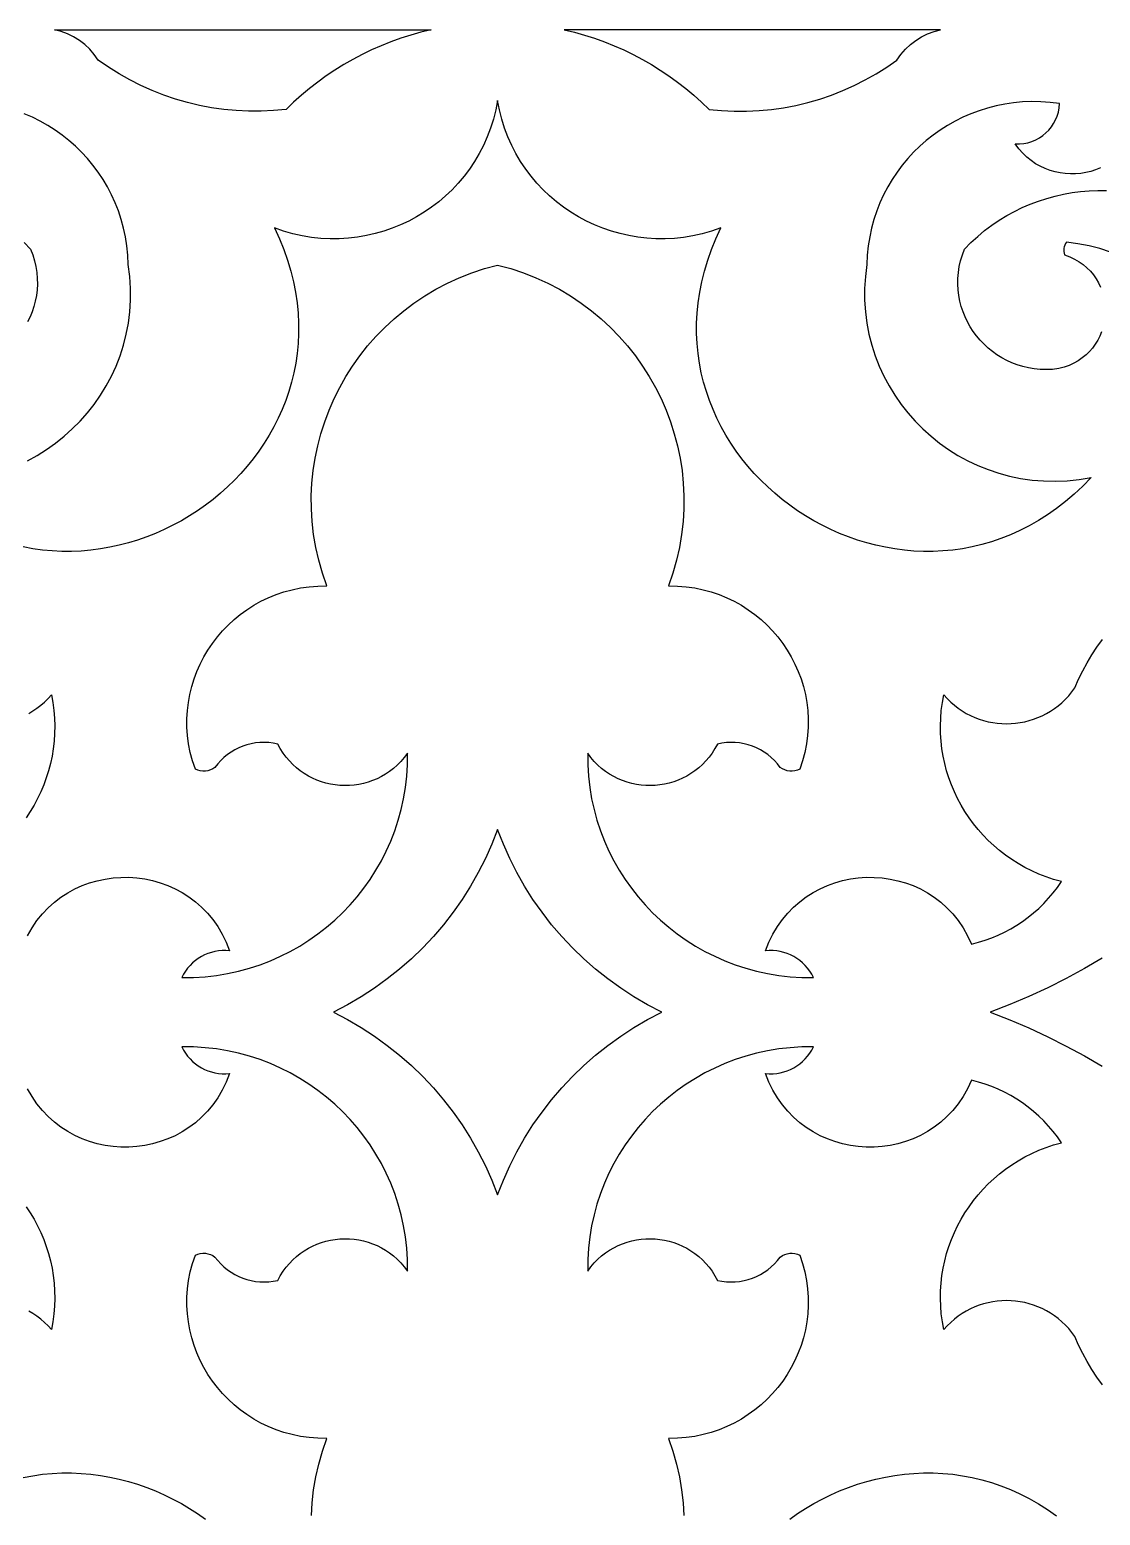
# Model space of a CAD drawing. Extents: x -350 to 350, y -250 to 250.
# Drawn here: x -87.3 to -43.7, y 129.5 to 190 of the extents above; entities that cross this region are included whole.
import ezdxf

# ---------------------------------------------------------------- set-up
doc = ezdxf.new("R2010")
doc.units = 0
doc.layers.add('BITMAP_LAYER', color=18, linetype='CONTINUOUS')

msp = doc.modelspace()

# ---------------------------------------------------------------- linework, layer by layer
at = {"layer": 'BITMAP_LAYER'}
for points in [[(-70.976, 189.999), (-71.393, 189.897), (-71.806, 189.781), (-72.214, 189.65), (-72.616, 189.506), (-73.013, 189.348), (-73.403, 189.176), (-73.786, 188.991), (-74.163, 188.792), (-74.532, 188.581), (-74.894, 188.356), (-75.248, 188.119), (-75.593, 187.87), (-75.929, 187.608), (-76.257, 187.335), (-76.575, 187.049), (-76.884, 186.752), (-77.393, 186.704), (-77.902, 186.681), (-78.409, 186.681), (-78.915, 186.705), (-79.418, 186.752), (-79.917, 186.823), (-80.412, 186.917), (-80.901, 187.034), (-81.385, 187.173), (-81.862, 187.334), (-82.331, 187.518), (-82.791, 187.724), (-83.242, 187.952), (-83.683, 188.201), (-84.113, 188.472), (-84.531, 188.763), (-84.694, 188.993), (-84.877, 189.203), (-85.079, 189.393), (-85.298, 189.561), (-85.533, 189.707), (-85.781, 189.829), (-86.042, 189.927), (-86.312, 189.999)], [(-65.559, 189.999), (-65.141, 189.897), (-64.728, 189.781), (-64.321, 189.65), (-63.918, 189.506), (-63.522, 189.348), (-63.132, 189.176), (-62.748, 188.991), (-62.372, 188.792), (-62.002, 188.581), (-61.641, 188.356), (-61.287, 188.119), (-60.942, 187.87), (-60.605, 187.608), (-60.278, 187.335), (-59.959, 187.049), (-59.651, 186.752), (-59.142, 186.704), (-58.633, 186.681), (-58.125, 186.681), (-57.62, 186.705), (-57.117, 186.752), (-56.618, 186.823), (-56.123, 186.917), (-55.633, 187.034), (-55.15, 187.173), (-54.673, 187.334), (-54.204, 187.518), (-53.744, 187.724), (-53.292, 187.952), (-52.851, 188.201), (-52.421, 188.472), (-52.003, 188.763), (-51.841, 188.993), (-51.658, 189.203), (-51.456, 189.393), (-51.236, 189.561), (-51.002, 189.707), (-50.753, 189.829), (-50.493, 189.927), (-50.223, 189.999)], [(-68.267, 142.561), (-68.033, 143.161), (-67.772, 143.747), (-67.482, 144.319), (-67.167, 144.874), (-66.826, 145.413), (-66.459, 145.934), (-66.068, 146.437), (-65.654, 146.921), (-65.217, 147.384), (-64.758, 147.827), (-64.277, 148.248), (-63.776, 148.647), (-63.255, 149.022), (-62.714, 149.374), (-62.156, 149.7), (-61.579, 150), (-62.156, 150.3), (-62.714, 150.626), (-63.255, 150.978), (-63.776, 151.353), (-64.277, 151.752), (-64.758, 152.173), (-65.217, 152.616), (-65.654, 153.079), (-66.068, 153.563), (-66.459, 154.066), (-66.826, 154.587), (-67.167, 155.126), (-67.482, 155.681), (-67.772, 156.253), (-68.033, 156.839), (-68.267, 157.439), (-68.501, 156.839), (-68.763, 156.253), (-69.052, 155.681), (-69.368, 155.126), (-69.709, 154.587), (-70.076, 154.066), (-70.466, 153.563), (-70.88, 153.079), (-71.318, 152.616), (-71.777, 152.173), (-72.257, 151.752), (-72.759, 151.353), (-73.28, 150.978), (-73.82, 150.626), (-74.379, 150.3), (-74.956, 150), (-74.379, 149.7), (-73.82, 149.374), (-73.28, 149.022), (-72.759, 148.647), (-72.257, 148.248), (-71.777, 147.827), (-71.318, 147.384), (-70.88, 146.921), (-70.466, 146.437), (-70.076, 145.934), (-69.709, 145.413), (-69.368, 144.874), (-69.052, 144.319), (-68.763, 143.747), (-68.501, 143.161)]]:
    msp.add_lwpolyline(points, close=True, dxfattribs=at)
for points in [[(-43.717, 184.369), (-43.912, 184.293), (-44.112, 184.232), (-44.315, 184.184), (-44.521, 184.151), (-44.73, 184.133), (-44.939, 184.13), (-45.149, 184.141), (-45.358, 184.169), (-45.564, 184.211), (-45.769, 184.27), (-45.969, 184.345), (-46.165, 184.437), (-46.355, 184.545), (-46.539, 184.671), (-46.715, 184.813), (-46.882, 184.973), (-47.041, 185.151), (-47.188, 185.347), (-47.01, 185.347), (-46.836, 185.365), (-46.668, 185.399), (-46.506, 185.45), (-46.35, 185.515), (-46.203, 185.595), (-46.065, 185.689), (-45.937, 185.794), (-45.82, 185.912), (-45.714, 186.04), (-45.621, 186.179), (-45.542, 186.327), (-45.477, 186.483), (-45.428, 186.646), (-45.396, 186.816), (-45.38, 186.992), (-45.761, 187.04), (-46.14, 187.067), (-46.515, 187.073), (-46.885, 187.059), (-47.252, 187.025), (-47.613, 186.971), (-47.968, 186.899), (-48.317, 186.809), (-48.659, 186.701), (-48.993, 186.575), (-49.319, 186.433), (-49.637, 186.274), (-49.945, 186.1), (-50.243, 185.91), (-50.53, 185.706), (-50.807, 185.487), (-51.071, 185.254), (-51.323, 185.008), (-51.563, 184.75), (-51.789, 184.478), (-52, 184.195), (-52.197, 183.901), (-52.379, 183.596), (-52.545, 183.28), (-52.694, 182.955), (-52.826, 182.62), (-52.941, 182.277), (-53.037, 181.925), (-53.114, 181.565), (-53.172, 181.198), (-53.21, 180.824), (-53.227, 180.443), (-53.289, 179.953), (-53.32, 179.469), (-53.32, 178.99), (-53.29, 178.519), (-53.232, 178.056), (-53.145, 177.602), (-53.032, 177.158), (-52.892, 176.724), (-52.728, 176.302), (-52.539, 175.893), (-52.327, 175.496), (-52.092, 175.114), (-51.836, 174.747), (-51.559, 174.395), (-51.263, 174.06), (-50.948, 173.743), (-50.615, 173.445), (-50.265, 173.165), (-49.899, 172.906), (-49.518, 172.668), (-49.122, 172.452), (-48.714, 172.259), (-48.293, 172.089), (-47.86, 171.944), (-47.417, 171.824), (-46.965, 171.731), (-46.503, 171.665), (-46.034, 171.626), (-45.558, 171.617), (-45.076, 171.637), (-44.589, 171.688), (-44.097, 171.77), (-44.438, 171.421), (-44.786, 171.095), (-45.14, 170.792), (-45.501, 170.511), (-45.867, 170.253), (-46.239, 170.016), (-46.615, 169.801), (-46.996, 169.608), (-47.38, 169.435), (-47.768, 169.282), (-48.158, 169.15), (-48.55, 169.037), (-48.943, 168.944), (-49.338, 168.871), (-49.734, 168.815), (-50.129, 168.779), (-50.524, 168.76), (-50.918, 168.759), (-51.311, 168.776), (-51.702, 168.809), (-52.09, 168.859), (-52.475, 168.926), (-52.857, 169.009), (-53.235, 169.107), (-53.608, 169.221), (-53.976, 169.349), (-54.339, 169.493), (-54.695, 169.65), (-55.045, 169.822), (-55.388, 170.007), (-55.723, 170.205), (-56.05, 170.416), (-56.369, 170.64), (-56.678, 170.876), (-56.978, 171.124), (-57.268, 171.384), (-57.547, 171.654), (-57.815, 171.936), (-58.071, 172.228), (-58.315, 172.53), (-58.546, 172.842), (-58.764, 173.163), (-58.968, 173.494), (-59.158, 173.833), (-59.333, 174.181), (-59.493, 174.537), (-59.638, 174.9), (-59.765, 175.271), (-59.877, 175.649), (-59.97, 176.034), (-60.046, 176.425), (-60.104, 176.822), (-60.143, 177.225), (-60.162, 177.633), (-60.161, 178.046), (-60.141, 178.464), (-60.099, 178.886), (-60.036, 179.312), (-59.95, 179.741), (-59.843, 180.174), (-59.712, 180.61), (-59.559, 181.048), (-59.381, 181.489), (-59.178, 181.931), (-59.555, 181.8), (-59.933, 181.693), (-60.312, 181.608), (-60.691, 181.546), (-61.069, 181.505), (-61.446, 181.486), (-61.82, 181.488), (-62.192, 181.511), (-62.56, 181.554), (-62.924, 181.616), (-63.282, 181.698), (-63.634, 181.799), (-63.98, 181.918), (-64.318, 182.056), (-64.648, 182.211), (-64.969, 182.383), (-65.28, 182.572), (-65.581, 182.777), (-65.87, 182.998), (-66.148, 183.234), (-66.413, 183.486), (-66.664, 183.752), (-66.901, 184.033), (-67.123, 184.327), (-67.329, 184.634), (-67.518, 184.954), (-67.691, 185.287), (-67.845, 185.632), (-67.981, 185.988), (-68.097, 186.355), (-68.193, 186.733), (-68.267, 187.122), (-68.342, 186.733), (-68.438, 186.355), (-68.554, 185.988), (-68.689, 185.632), (-68.844, 185.287), (-69.016, 184.954), (-69.206, 184.634), (-69.412, 184.327), (-69.634, 184.033), (-69.871, 183.752), (-70.122, 183.486), (-70.387, 183.234), (-70.664, 182.998), (-70.954, 182.777), (-71.255, 182.572), (-71.566, 182.383), (-71.887, 182.211), (-72.217, 182.056), (-72.555, 181.918), (-72.9, 181.799), (-73.253, 181.698), (-73.611, 181.616), (-73.975, 181.554), (-74.343, 181.511), (-74.714, 181.488), (-75.089, 181.486), (-75.466, 181.505), (-75.844, 181.546), (-76.223, 181.608), (-76.602, 181.693), (-76.98, 181.8), (-77.356, 181.931), (-77.154, 181.489), (-76.976, 181.048), (-76.822, 180.61), (-76.692, 180.174), (-76.584, 179.741), (-76.499, 179.312), (-76.436, 178.886), (-76.394, 178.464), (-76.373, 178.046), (-76.373, 177.633), (-76.392, 177.225), (-76.431, 176.822), (-76.488, 176.425), (-76.564, 176.034), (-76.658, 175.649), (-76.769, 175.271), (-76.897, 174.9), (-77.041, 174.537), (-77.201, 174.181), (-77.377, 173.833), (-77.567, 173.494), (-77.771, 173.163), (-77.989, 172.842), (-78.22, 172.53), (-78.464, 172.228), (-78.72, 171.936), (-78.988, 171.654), (-79.267, 171.384), (-79.556, 171.124), (-79.856, 170.876), (-80.166, 170.64), (-80.484, 170.416), (-80.811, 170.205), (-81.147, 170.007), (-81.49, 169.822), (-81.84, 169.65), (-82.196, 169.493), (-82.559, 169.349), (-82.927, 169.221), (-83.3, 169.107), (-83.678, 169.009), (-84.06, 168.926), (-84.445, 168.859), (-84.833, 168.809), (-85.224, 168.776), (-85.616, 168.759), (-86.01, 168.76), (-86.406, 168.779), (-86.801, 168.815), (-87.196, 168.871), (-87.591, 168.944)], [(-87.412, 172.452), (-87.017, 172.668), (-86.636, 172.906), (-86.27, 173.165), (-85.92, 173.445), (-85.587, 173.743), (-85.272, 174.06), (-84.975, 174.395), (-84.699, 174.747), (-84.443, 175.114), (-84.208, 175.496), (-83.996, 175.893), (-83.807, 176.302), (-83.642, 176.724), (-83.503, 177.158), (-83.39, 177.602), (-83.303, 178.056), (-83.245, 178.519), (-83.215, 178.99), (-83.215, 179.469), (-83.245, 179.953), (-83.308, 180.443), (-83.325, 180.824), (-83.363, 181.198), (-83.42, 181.565), (-83.498, 181.925), (-83.594, 182.277), (-83.708, 182.62), (-83.841, 182.955), (-83.99, 183.28), (-84.156, 183.596), (-84.337, 183.901), (-84.534, 184.195), (-84.746, 184.478), (-84.972, 184.75), (-85.211, 185.008), (-85.464, 185.254), (-85.728, 185.487), (-86.005, 185.706), (-86.292, 185.91), (-86.59, 186.1), (-86.898, 186.274), (-87.215, 186.433), (-87.542, 186.575)], [(-43.669, 177.696), (-43.741, 177.523), (-43.826, 177.355), (-43.925, 177.194), (-44.037, 177.04), (-44.163, 176.895), (-44.302, 176.759), (-44.454, 176.634), (-44.62, 176.52), (-44.799, 176.419), (-44.991, 176.331), (-45.197, 176.258), (-45.415, 176.2), (-45.671, 176.172), (-45.923, 176.161), (-46.17, 176.168), (-46.413, 176.191), (-46.65, 176.23), (-46.881, 176.284), (-47.105, 176.353), (-47.323, 176.436), (-47.533, 176.532), (-47.736, 176.641), (-47.93, 176.762), (-48.115, 176.895), (-48.292, 177.039), (-48.458, 177.194), (-48.614, 177.358), (-48.76, 177.531), (-48.894, 177.714), (-49.017, 177.904), (-49.128, 178.101), (-49.226, 178.306), (-49.311, 178.516), (-49.383, 178.732), (-49.44, 178.954), (-49.483, 179.179), (-49.511, 179.409), (-49.524, 179.641), (-49.521, 179.876), (-49.502, 180.114), (-49.465, 180.352), (-49.412, 180.592), (-49.34, 180.832), (-49.251, 181.071), (-48.988, 181.336), (-48.715, 181.586), (-48.432, 181.821), (-48.141, 182.04), (-47.841, 182.243), (-47.534, 182.431), (-47.219, 182.603), (-46.899, 182.759), (-46.572, 182.9), (-46.24, 183.025), (-45.904, 183.134), (-45.564, 183.227), (-45.22, 183.304), (-44.873, 183.366), (-44.524, 183.411), (-44.174, 183.44), (-43.822, 183.454), (-43.471, 183.451)], [(-87.547, 181.336), (-87.284, 181.071), (-87.194, 180.832), (-87.123, 180.592), (-87.069, 180.352), (-87.033, 180.114), (-87.014, 179.876), (-87.01, 179.641), (-87.023, 179.409), (-87.051, 179.179), (-87.095, 178.954), (-87.152, 178.732), (-87.224, 178.516), (-87.309, 178.306), (-87.407, 178.101)], [(-43.303, 180.945), (-43.737, 181.086), (-44.181, 181.201), (-44.635, 181.288), (-45.096, 181.348), (-45.134, 181.291), (-45.165, 181.23), (-45.187, 181.166), (-45.202, 181.101), (-45.208, 181.034), (-45.205, 180.966), (-45.195, 180.899), (-45.175, 180.833), (-44.964, 180.753), (-44.767, 180.659), (-44.585, 180.553), (-44.418, 180.434), (-44.264, 180.304), (-44.126, 180.164), (-44.001, 180.015), (-43.891, 179.858), (-43.795, 179.693), (-43.714, 179.523)], [(-87.411, 153.114), (-87.228, 153.431), (-87.026, 153.726), (-86.806, 153.998), (-86.57, 154.247), (-86.318, 154.473), (-86.052, 154.677), (-85.774, 154.857), (-85.485, 155.016), (-85.187, 155.151), (-84.881, 155.264), (-84.569, 155.354), (-84.251, 155.422), (-83.93, 155.467), (-83.606, 155.49), (-83.282, 155.491), (-82.959, 155.469), (-82.638, 155.425), (-82.32, 155.359), (-82.007, 155.271), (-81.701, 155.16), (-81.404, 155.028), (-81.115, 154.874), (-80.837, 154.697), (-80.572, 154.499), (-80.32, 154.278), (-80.084, 154.036), (-79.864, 153.773), (-79.662, 153.487), (-79.48, 153.18), (-79.319, 152.851), (-79.181, 152.5), (-79.334, 152.511), (-79.485, 152.509), (-79.634, 152.496), (-79.781, 152.471), (-79.925, 152.435), (-80.065, 152.389), (-80.2, 152.332), (-80.331, 152.266), (-80.456, 152.189), (-80.575, 152.104), (-80.688, 152.009), (-80.793, 151.905), (-80.89, 151.794), (-80.979, 151.674), (-81.058, 151.546), (-81.129, 151.411), (-80.652, 151.416), (-80.181, 151.446), (-79.718, 151.498), (-79.261, 151.574), (-78.813, 151.672), (-78.373, 151.792), (-77.943, 151.932), (-77.522, 152.094), (-77.112, 152.275), (-76.712, 152.475), (-76.325, 152.694), (-75.949, 152.931), (-75.587, 153.185), (-75.238, 153.457), (-74.902, 153.745), (-74.582, 154.048), (-74.277, 154.366), (-73.987, 154.699), (-73.714, 155.046), (-73.458, 155.406), (-73.22, 155.779), (-73, 156.164), (-72.799, 156.56), (-72.617, 156.967), (-72.456, 157.384), (-72.315, 157.811), (-72.195, 158.248), (-72.098, 158.692), (-72.023, 159.145), (-71.97, 159.604), (-71.942, 160.071), (-71.938, 160.543), (-72.067, 160.37), (-72.205, 160.21), (-72.351, 160.061), (-72.504, 159.925), (-72.664, 159.801), (-72.83, 159.69), (-73.001, 159.59), (-73.178, 159.503), (-73.358, 159.428), (-73.542, 159.364), (-73.73, 159.313), (-73.919, 159.273), (-74.11, 159.246), (-74.302, 159.23), (-74.495, 159.226), (-74.687, 159.234), (-74.879, 159.253), (-75.069, 159.285), (-75.257, 159.327), (-75.442, 159.382), (-75.624, 159.447), (-75.802, 159.525), (-75.975, 159.613), (-76.143, 159.713), (-76.305, 159.825), (-76.46, 159.948), (-76.608, 160.081), (-76.749, 160.227), (-76.881, 160.383), (-77.004, 160.55), (-77.117, 160.729), (-77.22, 160.918), (-77.402, 160.954), (-77.584, 160.976), (-77.766, 160.984), (-77.947, 160.979), (-78.126, 160.96), (-78.302, 160.929), (-78.476, 160.885), (-78.645, 160.829), (-78.81, 160.761), (-78.969, 160.681), (-79.123, 160.59), (-79.27, 160.487), (-79.41, 160.373), (-79.541, 160.248), (-79.664, 160.113), (-79.777, 159.968), (-79.867, 159.909), (-79.962, 159.863), (-80.062, 159.832), (-80.165, 159.815), (-80.27, 159.811), (-80.374, 159.823), (-80.477, 159.848), (-80.576, 159.889), (-80.691, 160.232), (-80.782, 160.576), (-80.849, 160.92), (-80.895, 161.263), (-80.918, 161.604), (-80.92, 161.942), (-80.901, 162.277), (-80.861, 162.608), (-80.802, 162.934), (-80.724, 163.254), (-80.627, 163.568), (-80.511, 163.875), (-80.378, 164.174), (-80.228, 164.464), (-80.062, 164.745), (-79.879, 165.016), (-79.681, 165.276), (-79.468, 165.524), (-79.241, 165.76), (-78.999, 165.983), (-78.745, 166.192), (-78.478, 166.386), (-78.198, 166.565), (-77.907, 166.727), (-77.605, 166.873), (-77.292, 167.001), (-76.969, 167.11), (-76.636, 167.2), (-76.295, 167.27), (-75.945, 167.32), (-75.588, 167.348), (-75.222, 167.354), (-75.402, 167.875), (-75.552, 168.398), (-75.671, 168.923), (-75.76, 169.449), (-75.82, 169.973), (-75.851, 170.496), (-75.854, 171.017), (-75.829, 171.534), (-75.778, 172.047), (-75.699, 172.554), (-75.594, 173.056), (-75.464, 173.549), (-75.309, 174.035), (-75.129, 174.511), (-74.925, 174.978), (-74.697, 175.433), (-74.446, 175.876), (-74.173, 176.306), (-73.878, 176.722), (-73.561, 177.123), (-73.223, 177.508), (-72.865, 177.876), (-72.486, 178.227), (-72.089, 178.558), (-71.672, 178.87), (-71.237, 179.161), (-70.784, 179.431), (-70.313, 179.678), (-69.826, 179.901), (-69.322, 180.099), (-68.802, 180.273), (-68.267, 180.419), (-67.732, 180.273), (-67.213, 180.099), (-66.709, 179.901), (-66.222, 179.678), (-65.751, 179.431), (-65.298, 179.161), (-64.863, 178.87), (-64.446, 178.558), (-64.048, 178.227), (-63.67, 177.876), (-63.312, 177.508), (-62.974, 177.123), (-62.657, 176.722), (-62.362, 176.306), (-62.088, 175.876), (-61.838, 175.433), (-61.61, 174.978), (-61.406, 174.511), (-61.226, 174.035), (-61.071, 173.549), (-60.94, 173.056), (-60.836, 172.554), (-60.757, 172.047), (-60.705, 171.534), (-60.681, 171.017), (-60.684, 170.496), (-60.715, 169.973), (-60.775, 169.449), (-60.864, 168.923), (-60.983, 168.398), (-61.132, 167.875), (-61.312, 167.354), (-60.947, 167.348), (-60.589, 167.32), (-60.24, 167.27), (-59.898, 167.2), (-59.566, 167.11), (-59.243, 167.001), (-58.93, 166.873), (-58.628, 166.727), (-58.336, 166.565), (-58.057, 166.386), (-57.79, 166.192), (-57.535, 165.983), (-57.294, 165.76), (-57.067, 165.524), (-56.854, 165.276), (-56.656, 165.016), (-56.473, 164.745), (-56.306, 164.464), (-56.156, 164.174), (-56.023, 163.875), (-55.908, 163.568), (-55.811, 163.254), (-55.732, 162.934), (-55.673, 162.608), (-55.634, 162.277), (-55.615, 161.942), (-55.617, 161.604), (-55.64, 161.263), (-55.685, 160.92), (-55.753, 160.576), (-55.844, 160.232), (-55.958, 159.889), (-56.058, 159.848), (-56.16, 159.823), (-56.265, 159.811), (-56.369, 159.815), (-56.472, 159.832), (-56.572, 159.863), (-56.668, 159.909), (-56.757, 159.968), (-56.871, 160.113), (-56.994, 160.248), (-57.125, 160.373), (-57.265, 160.487), (-57.412, 160.59), (-57.565, 160.681), (-57.725, 160.761), (-57.89, 160.829), (-58.059, 160.885), (-58.232, 160.929), (-58.409, 160.96), (-58.588, 160.979), (-58.769, 160.984), (-58.95, 160.976), (-59.133, 160.954), (-59.314, 160.918), (-59.417, 160.729), (-59.531, 160.55), (-59.654, 160.383), (-59.786, 160.227), (-59.926, 160.081), (-60.075, 159.948), (-60.23, 159.825), (-60.392, 159.713), (-60.56, 159.613), (-60.733, 159.525), (-60.911, 159.447), (-61.093, 159.382), (-61.278, 159.327), (-61.466, 159.285), (-61.656, 159.253), (-61.847, 159.234), (-62.04, 159.226), (-62.232, 159.23), (-62.425, 159.246), (-62.616, 159.273), (-62.805, 159.313), (-62.992, 159.364), (-63.176, 159.428), (-63.357, 159.503), (-63.533, 159.59), (-63.705, 159.69), (-63.871, 159.801), (-64.031, 159.925), (-64.184, 160.061), (-64.33, 160.21), (-64.468, 160.37), (-64.597, 160.543), (-64.593, 160.071), (-64.564, 159.604), (-64.512, 159.145), (-64.437, 158.692), (-64.339, 158.248), (-64.22, 157.811), (-64.079, 157.384), (-63.917, 156.967), (-63.736, 156.56), (-63.534, 156.164), (-63.314, 155.779), (-63.076, 155.406), (-62.82, 155.046), (-62.547, 154.699), (-62.258, 154.366), (-61.953, 154.048), (-61.632, 153.745), (-61.297, 153.457), (-60.948, 153.185), (-60.585, 152.931), (-60.21, 152.694), (-59.822, 152.475), (-59.423, 152.275), (-59.013, 152.094), (-58.592, 151.932), (-58.161, 151.792), (-57.722, 151.672), (-57.273, 151.574), (-56.817, 151.498), (-56.353, 151.446), (-55.883, 151.416), (-55.406, 151.411), (-55.476, 151.546), (-55.556, 151.674), (-55.645, 151.794), (-55.742, 151.905), (-55.847, 152.009), (-55.959, 152.104), (-56.078, 152.189), (-56.204, 152.266), (-56.334, 152.332), (-56.47, 152.389), (-56.61, 152.435), (-56.753, 152.471), (-56.9, 152.496), (-57.05, 152.509), (-57.201, 152.511), (-57.354, 152.5), (-57.215, 152.851), (-57.054, 153.18), (-56.872, 153.487), (-56.671, 153.773), (-56.451, 154.036), (-56.214, 154.278), (-55.963, 154.499), (-55.697, 154.697), (-55.42, 154.874), (-55.131, 155.028), (-54.833, 155.16), (-54.527, 155.271), (-54.215, 155.359), (-53.897, 155.425), (-53.576, 155.469), (-53.253, 155.491), (-52.928, 155.49), (-52.605, 155.467), (-52.284, 155.422), (-51.966, 155.354), (-51.653, 155.264), (-51.347, 155.151), (-51.049, 155.016), (-50.76, 154.857), (-50.483, 154.677), (-50.217, 154.473), (-49.965, 154.247), (-49.728, 153.998), (-49.508, 153.726), (-49.306, 153.431), (-49.124, 153.114), (-48.962, 152.773), (-48.683, 152.845), (-48.408, 152.929), (-48.138, 153.027), (-47.875, 153.137), (-47.617, 153.259), (-47.366, 153.392), (-47.123, 153.538), (-46.886, 153.694), (-46.657, 153.862), (-46.437, 154.04), (-46.225, 154.228), (-46.022, 154.427), (-45.828, 154.636), (-45.644, 154.854), (-45.47, 155.081), (-45.307, 155.318), (-45.621, 155.406), (-45.927, 155.508), (-46.224, 155.624), (-46.514, 155.753), (-46.795, 155.895), (-47.067, 156.05), (-47.329, 156.216), (-47.583, 156.393), (-47.826, 156.582), (-48.06, 156.781), (-48.283, 156.99), (-48.496, 157.208), (-48.697, 157.436), (-48.888, 157.673), (-49.067, 157.918), (-49.235, 158.171), (-49.39, 158.431), (-49.534, 158.698), (-49.665, 158.972), (-49.783, 159.252), (-49.887, 159.537), (-49.979, 159.828), (-50.057, 160.123), (-50.121, 160.423), (-50.17, 160.726), (-50.205, 161.033), (-50.226, 161.343), (-50.231, 161.656), (-50.221, 161.97), (-50.196, 162.286), (-50.154, 162.603), (-50.096, 162.921), (-49.958, 162.769), (-49.814, 162.627), (-49.663, 162.496), (-49.506, 162.376), (-49.344, 162.266), (-49.178, 162.167), (-49.007, 162.078), (-48.832, 161.999), (-48.654, 161.932), (-48.473, 161.874), (-48.29, 161.827), (-48.105, 161.791), (-47.919, 161.765), (-47.731, 161.749), (-47.543, 161.744), (-47.356, 161.749), (-47.169, 161.764), (-46.983, 161.789), (-46.798, 161.825), (-46.616, 161.87), (-46.436, 161.926), (-46.259, 161.993), (-46.085, 162.069), (-45.916, 162.155), (-45.75, 162.252), (-45.59, 162.358), (-45.435, 162.475), (-45.286, 162.601), (-45.143, 162.738), (-45.008, 162.884), (-44.879, 163.04), (-44.758, 163.207), (-44.605, 163.554), (-44.438, 163.895), (-44.258, 164.227), (-44.064, 164.551), (-43.857, 164.866), (-43.637, 165.173)], [(-87.357, 162.167), (-87.19, 162.266), (-87.029, 162.376), (-86.872, 162.496), (-86.721, 162.627), (-86.576, 162.769), (-86.438, 162.921), (-86.381, 162.603), (-86.339, 162.286), (-86.313, 161.97), (-86.303, 161.656), (-86.309, 161.343), (-86.329, 161.033), (-86.364, 160.726), (-86.414, 160.423), (-86.478, 160.123), (-86.556, 159.828), (-86.647, 159.537), (-86.752, 159.252), (-86.87, 158.972), (-87.001, 158.698), (-87.144, 158.431), (-87.3, 158.171), (-87.467, 157.918)], [(-43.645, 152.201), (-44.368, 151.778), (-45.106, 151.377), (-45.859, 150.998), (-46.626, 150.642), (-47.406, 150.309), (-48.201, 150), (-47.406, 149.691), (-46.626, 149.358), (-45.859, 149.002), (-45.106, 148.623), (-44.368, 148.222), (-43.645, 147.799)], [(-75.851, 129.504), (-75.82, 130.027), (-75.76, 130.551), (-75.671, 131.077), (-75.552, 131.602), (-75.402, 132.125), (-75.222, 132.646), (-75.588, 132.652), (-75.945, 132.68), (-76.295, 132.73), (-76.636, 132.8), (-76.969, 132.89), (-77.292, 132.999), (-77.605, 133.127), (-77.907, 133.273), (-78.198, 133.435), (-78.478, 133.614), (-78.745, 133.808), (-78.999, 134.017), (-79.241, 134.24), (-79.468, 134.476), (-79.681, 134.724), (-79.879, 134.984), (-80.062, 135.255), (-80.228, 135.536), (-80.378, 135.826), (-80.511, 136.125), (-80.627, 136.432), (-80.724, 136.746), (-80.802, 137.066), (-80.861, 137.392), (-80.901, 137.723), (-80.92, 138.058), (-80.918, 138.396), (-80.895, 138.737), (-80.849, 139.08), (-80.782, 139.424), (-80.691, 139.768), (-80.576, 140.111), (-80.477, 140.152), (-80.374, 140.177), (-80.27, 140.189), (-80.165, 140.185), (-80.062, 140.168), (-79.962, 140.137), (-79.867, 140.091), (-79.777, 140.032), (-79.664, 139.887), (-79.541, 139.752), (-79.41, 139.627), (-79.27, 139.513), (-79.123, 139.41), (-78.969, 139.319), (-78.81, 139.239), (-78.645, 139.171), (-78.476, 139.115), (-78.302, 139.071), (-78.126, 139.04), (-77.947, 139.021), (-77.766, 139.016), (-77.584, 139.024), (-77.402, 139.046), (-77.22, 139.082), (-77.117, 139.271), (-77.004, 139.45), (-76.881, 139.617), (-76.749, 139.773), (-76.608, 139.919), (-76.46, 140.052), (-76.305, 140.175), (-76.143, 140.287), (-75.975, 140.387), (-75.802, 140.475), (-75.624, 140.553), (-75.442, 140.618), (-75.257, 140.673), (-75.069, 140.715), (-74.879, 140.747), (-74.687, 140.766), (-74.495, 140.774), (-74.302, 140.77), (-74.11, 140.754), (-73.919, 140.727), (-73.73, 140.687), (-73.542, 140.636), (-73.358, 140.572), (-73.178, 140.497), (-73.001, 140.41), (-72.83, 140.31), (-72.664, 140.199), (-72.504, 140.075), (-72.351, 139.939), (-72.205, 139.79), (-72.067, 139.63), (-71.938, 139.457), (-71.942, 139.929), (-71.97, 140.396), (-72.023, 140.855), (-72.098, 141.308), (-72.195, 141.752), (-72.315, 142.189), (-72.456, 142.616), (-72.617, 143.033), (-72.799, 143.44), (-73, 143.836), (-73.22, 144.221), (-73.458, 144.594), (-73.714, 144.954), (-73.987, 145.301), (-74.277, 145.634), (-74.582, 145.952), (-74.902, 146.255), (-75.238, 146.543), (-75.587, 146.815), (-75.949, 147.069), (-76.325, 147.306), (-76.712, 147.525), (-77.112, 147.725), (-77.522, 147.906), (-77.943, 148.068), (-78.373, 148.208), (-78.813, 148.328), (-79.261, 148.426), (-79.718, 148.502), (-80.181, 148.554), (-80.652, 148.584), (-81.129, 148.589), (-81.058, 148.454), (-80.979, 148.326), (-80.89, 148.206), (-80.793, 148.095), (-80.688, 147.991), (-80.575, 147.896), (-80.456, 147.811), (-80.331, 147.734), (-80.2, 147.668), (-80.065, 147.611), (-79.925, 147.565), (-79.781, 147.529), (-79.634, 147.504), (-79.485, 147.491), (-79.334, 147.489), (-79.181, 147.5), (-79.319, 147.149), (-79.48, 146.82), (-79.662, 146.513), (-79.864, 146.227), (-80.084, 145.964), (-80.32, 145.722), (-80.572, 145.501), (-80.837, 145.303), (-81.115, 145.126), (-81.404, 144.972), (-81.701, 144.84), (-82.007, 144.729), (-82.32, 144.641), (-82.638, 144.575), (-82.959, 144.531), (-83.282, 144.509), (-83.606, 144.51), (-83.93, 144.533), (-84.251, 144.578), (-84.569, 144.646), (-84.881, 144.736), (-85.187, 144.849), (-85.485, 144.984), (-85.774, 145.143), (-86.052, 145.323), (-86.318, 145.527), (-86.57, 145.753), (-86.806, 146.002), (-87.026, 146.274), (-87.228, 146.569), (-87.411, 146.886)], [(-43.637, 134.827), (-43.857, 135.134), (-44.064, 135.449), (-44.258, 135.773), (-44.438, 136.105), (-44.605, 136.446), (-44.758, 136.793), (-44.879, 136.96), (-45.008, 137.116), (-45.143, 137.262), (-45.286, 137.399), (-45.435, 137.525), (-45.59, 137.642), (-45.75, 137.748), (-45.916, 137.845), (-46.085, 137.931), (-46.259, 138.007), (-46.436, 138.074), (-46.616, 138.13), (-46.798, 138.175), (-46.983, 138.211), (-47.169, 138.236), (-47.356, 138.251), (-47.543, 138.256), (-47.731, 138.251), (-47.919, 138.235), (-48.105, 138.209), (-48.29, 138.173), (-48.473, 138.126), (-48.654, 138.068), (-48.832, 138.001), (-49.007, 137.922), (-49.178, 137.833), (-49.344, 137.734), (-49.506, 137.624), (-49.663, 137.504), (-49.814, 137.373), (-49.958, 137.231), (-50.096, 137.079), (-50.154, 137.397), (-50.196, 137.714), (-50.221, 138.03), (-50.231, 138.344), (-50.226, 138.657), (-50.205, 138.967), (-50.17, 139.274), (-50.121, 139.577), (-50.057, 139.877), (-49.979, 140.172), (-49.887, 140.463), (-49.783, 140.748), (-49.665, 141.028), (-49.534, 141.302), (-49.39, 141.569), (-49.235, 141.829), (-49.067, 142.082), (-48.888, 142.327), (-48.697, 142.564), (-48.496, 142.792), (-48.283, 143.01), (-48.06, 143.219), (-47.826, 143.418), (-47.583, 143.607), (-47.329, 143.784), (-47.067, 143.95), (-46.795, 144.105), (-46.514, 144.247), (-46.224, 144.376), (-45.927, 144.492), (-45.621, 144.594), (-45.307, 144.682), (-45.47, 144.919), (-45.644, 145.146), (-45.828, 145.364), (-46.022, 145.573), (-46.225, 145.772), (-46.437, 145.96), (-46.657, 146.138), (-46.886, 146.306), (-47.123, 146.462), (-47.366, 146.608), (-47.617, 146.741), (-47.875, 146.863), (-48.138, 146.973), (-48.408, 147.071), (-48.683, 147.155), (-48.962, 147.227), (-49.124, 146.886), (-49.306, 146.569), (-49.508, 146.274), (-49.728, 146.002), (-49.965, 145.753), (-50.217, 145.527), (-50.483, 145.323), (-50.76, 145.143), (-51.049, 144.984), (-51.347, 144.849), (-51.653, 144.736), (-51.966, 144.646), (-52.284, 144.578), (-52.605, 144.533), (-52.928, 144.51), (-53.253, 144.509), (-53.576, 144.531), (-53.897, 144.575), (-54.215, 144.641), (-54.527, 144.729), (-54.833, 144.84), (-55.131, 144.972), (-55.42, 145.126), (-55.697, 145.303), (-55.963, 145.501), (-56.214, 145.722), (-56.451, 145.964), (-56.671, 146.227), (-56.872, 146.513), (-57.054, 146.82), (-57.215, 147.149), (-57.354, 147.5), (-57.201, 147.489), (-57.05, 147.491), (-56.9, 147.504), (-56.753, 147.529), (-56.61, 147.565), (-56.47, 147.611), (-56.334, 147.668), (-56.204, 147.734), (-56.078, 147.811), (-55.959, 147.896), (-55.847, 147.991), (-55.742, 148.095), (-55.645, 148.206), (-55.556, 148.326), (-55.476, 148.454), (-55.406, 148.589), (-55.883, 148.584), (-56.353, 148.554), (-56.817, 148.502), (-57.273, 148.426), (-57.722, 148.328), (-58.161, 148.208), (-58.592, 148.068), (-59.013, 147.906), (-59.423, 147.725), (-59.822, 147.525), (-60.21, 147.306), (-60.585, 147.069), (-60.948, 146.815), (-61.297, 146.543), (-61.632, 146.255), (-61.953, 145.952), (-62.258, 145.634), (-62.547, 145.301), (-62.82, 144.954), (-63.076, 144.594), (-63.314, 144.221), (-63.534, 143.836), (-63.736, 143.44), (-63.917, 143.033), (-64.079, 142.616), (-64.22, 142.189), (-64.339, 141.752), (-64.437, 141.308), (-64.512, 140.855), (-64.564, 140.396), (-64.593, 139.929), (-64.597, 139.457), (-64.468, 139.63), (-64.33, 139.79), (-64.184, 139.939), (-64.031, 140.075), (-63.871, 140.199), (-63.705, 140.31), (-63.533, 140.41), (-63.357, 140.497), (-63.176, 140.572), (-62.992, 140.636), (-62.805, 140.687), (-62.616, 140.727), (-62.425, 140.754), (-62.232, 140.77), (-62.04, 140.774), (-61.847, 140.766), (-61.656, 140.747), (-61.466, 140.715), (-61.278, 140.673), (-61.093, 140.618), (-60.911, 140.553), (-60.733, 140.475), (-60.56, 140.387), (-60.392, 140.287), (-60.23, 140.175), (-60.075, 140.052), (-59.926, 139.919), (-59.786, 139.773), (-59.654, 139.617), (-59.531, 139.45), (-59.417, 139.271), (-59.314, 139.082), (-59.133, 139.046), (-58.95, 139.024), (-58.769, 139.016), (-58.588, 139.021), (-58.409, 139.04), (-58.232, 139.071), (-58.059, 139.115), (-57.89, 139.171), (-57.725, 139.239), (-57.565, 139.319), (-57.412, 139.41), (-57.265, 139.513), (-57.125, 139.627), (-56.994, 139.752), (-56.871, 139.887), (-56.757, 140.032), (-56.668, 140.091), (-56.572, 140.137), (-56.472, 140.168), (-56.369, 140.185), (-56.265, 140.189), (-56.16, 140.177), (-56.058, 140.152), (-55.958, 140.111), (-55.844, 139.768), (-55.753, 139.424), (-55.685, 139.08), (-55.64, 138.737), (-55.617, 138.396), (-55.615, 138.058), (-55.634, 137.723), (-55.673, 137.392), (-55.732, 137.066), (-55.811, 136.746), (-55.908, 136.432), (-56.023, 136.125), (-56.156, 135.826), (-56.306, 135.536), (-56.473, 135.255), (-56.656, 134.984), (-56.854, 134.724), (-57.067, 134.476), (-57.294, 134.24), (-57.535, 134.017), (-57.79, 133.808), (-58.057, 133.614), (-58.336, 133.435), (-58.628, 133.273), (-58.93, 133.127), (-59.243, 132.999), (-59.566, 132.89), (-59.898, 132.8), (-60.24, 132.73), (-60.589, 132.68), (-60.947, 132.652), (-61.312, 132.646), (-61.132, 132.125), (-60.983, 131.602), (-60.864, 131.077), (-60.775, 130.551), (-60.715, 130.027), (-60.684, 129.504)], [(-87.467, 142.082), (-87.3, 141.829), (-87.144, 141.569), (-87.001, 141.302), (-86.87, 141.028), (-86.752, 140.748), (-86.647, 140.463), (-86.556, 140.172), (-86.478, 139.877), (-86.414, 139.577), (-86.364, 139.274), (-86.329, 138.967), (-86.309, 138.657), (-86.303, 138.344), (-86.313, 138.03), (-86.339, 137.714), (-86.381, 137.397), (-86.438, 137.079), (-86.576, 137.231), (-86.721, 137.373), (-86.872, 137.504), (-87.029, 137.624), (-87.19, 137.734), (-87.357, 137.833)], [(-87.591, 131.056), (-87.196, 131.129), (-86.801, 131.185), (-86.406, 131.221), (-86.01, 131.24), (-85.616, 131.241), (-85.224, 131.224), (-84.833, 131.191), (-84.445, 131.141), (-84.06, 131.074), (-83.678, 130.991), (-83.3, 130.893), (-82.927, 130.779), (-82.559, 130.651), (-82.196, 130.507), (-81.84, 130.35), (-81.49, 130.178), (-81.147, 129.993), (-80.811, 129.795), (-80.484, 129.584), (-80.166, 129.36)], [(-56.369, 129.36), (-56.05, 129.584), (-55.723, 129.795), (-55.388, 129.993), (-55.045, 130.178), (-54.695, 130.35), (-54.339, 130.507), (-53.976, 130.651), (-53.608, 130.779), (-53.235, 130.893), (-52.857, 130.991), (-52.475, 131.074), (-52.09, 131.141), (-51.702, 131.191), (-51.311, 131.224), (-50.918, 131.241), (-50.524, 131.24), (-50.129, 131.221), (-49.734, 131.185), (-49.338, 131.129), (-48.943, 131.056), (-48.55, 130.963), (-48.158, 130.85), (-47.768, 130.718), (-47.38, 130.565), (-46.996, 130.392), (-46.615, 130.199), (-46.239, 129.984), (-45.867, 129.747), (-45.501, 129.489)]]:
    msp.add_lwpolyline(points, dxfattribs=at)

doc.saveas('drawing.dxf')
